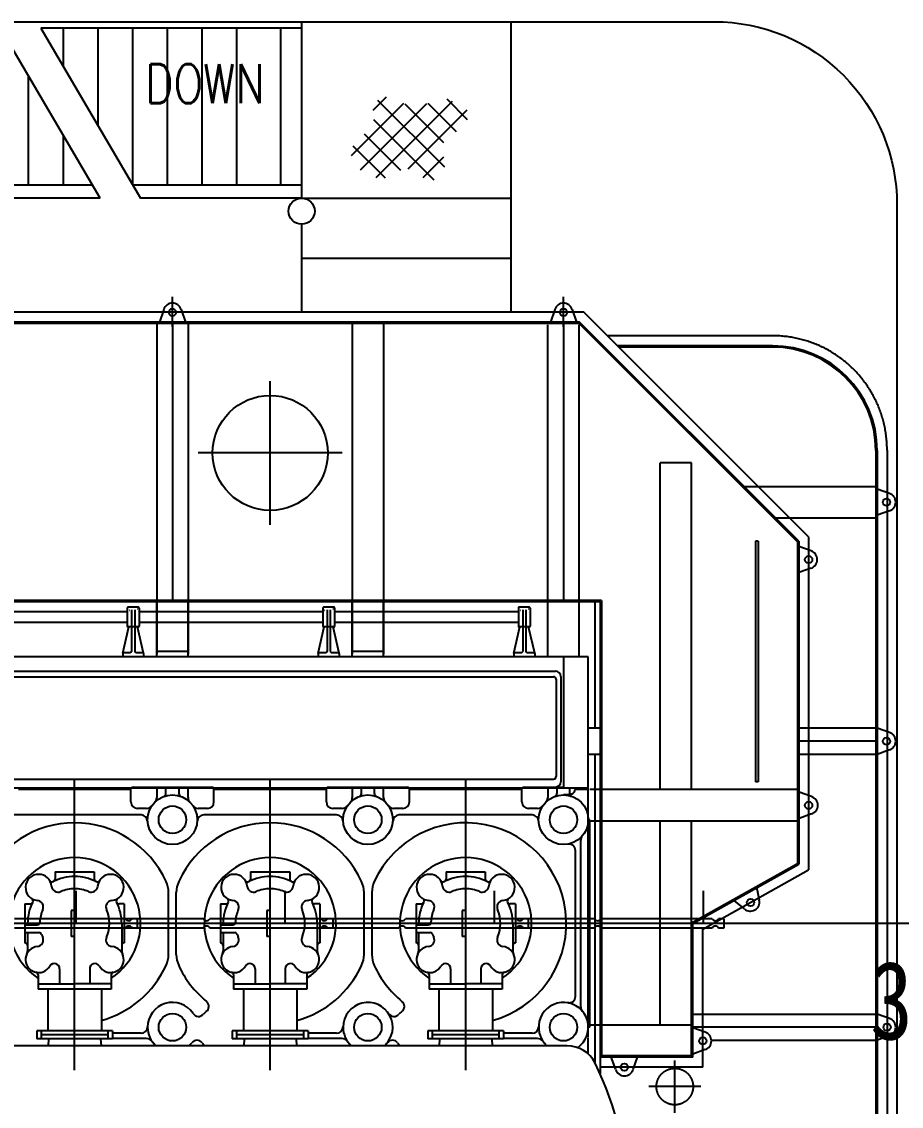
# Model space of a CAD drawing. Header units: millimetres. Extents: x -1838618 to -1600818, y -1770412 to -1553248.
# Drawn here: x -1806854 to -1803489, y -1686245 to -1682096 of the extents above; entities that cross this region are included whole.
import ezdxf

# ---------------------------------------------------------------- set-up
doc = ezdxf.new("R2010")
doc.units = ezdxf.units.MM
doc.header["$LTSCALE"] = 100
for name, pattern in [('ACAD_ISO04W100', [30, 24, -3, 0, -3]), ('CENTER', [2, 1.25, -0.25, 0.25, -0.25]), ('DASHED', [0.75, 0.5, -0.25])]:
    doc.linetypes.add(name, pattern=pattern)
for name, color, linetype in [('401texte', 4, 'Continuous'), ('412equipment', 6, 'Continuous'), ('TV', 7, 'Continuous')]:
    doc.layers.add(name, color=color, linetype=linetype)
doc.styles.add('ROMANC', font='romans.shx', dxfattribs={"width": 0.85, "height": 150})
doc.styles.add('ROMANT', font='', dxfattribs={"width": 0.8})
doc.styles.get('ROMANT').set_extended_font_data('SimSun')

# ---------------------------------------------------------------- blocks, each defined once
blk = doc.blocks.new('67')
at = {"color": 4}
for p, q in [((19400, 0), (19400, 125)), ((20200, 0), (20200, 125)), ((21000, 0), (21000, 125)), ((21800, 0), (21800, 125))]:
    blk.add_line(p, q, dxfattribs=at)
at = {"color": 4, "ltscale": 100}
blk.add_line((26786.6, 0), (-4089.1, 0), dxfattribs=at)
at = {"color": 4, "style": 'ROMANT', "width": 0.8}
blk.add_text('30', height=300, dxfattribs=at).set_placement((22437.5, -444))
blk = doc.blocks.new('ME-2')
at = {"color": 7, "linetype": 'CENTER', "ltscale": 25.4}
for p, q in [((-22088.9, 97810.2), (-22088.9, 97925.1)), ((-20592.9, 97810.2), (-20592.9, 97925.1))]:
    blk.add_line(p, q, dxfattribs=at)
at = {"color": 7, "linetype": 'Continuous', "ltscale": 25.4}
for p, q in [((-22122.1, 97877.6), (-22138.9, 97828.2)), ((-22055.8, 97877.6), (-22038.9, 97828.2)), ((-20626.1, 97877.6), (-20642.9, 97828.2)), ((-20559.8, 97877.6), (-20542.9, 97828.2)), ((-22261.4, 96734.7), (-22261.4, 96665.7)), ((-22219.4, 96737.7), (-22258.4, 96737.7)), ((-22244.9, 96728.7), (-22244.9, 96569.2)), ((-22232.9, 96728.6), (-22232.9, 96569.2)), ((-22216.4, 96734.7), (-22216.4, 96665.7)), ((-21513.4, 96734.7), (-21513.4, 96665.7)), ((-21471.4, 96737.7), (-21510.4, 96737.7)), ((-21496.9, 96728.7), (-21496.9, 96569.2)), ((-21484.9, 96728.6), (-21484.9, 96569.2)), ((-21468.4, 96734.7), (-21468.4, 96665.7)), ((-20765.4, 96734.7), (-20765.4, 96665.7)), ((-20723.4, 96737.7), (-20762.4, 96737.7)), ((-20748.9, 96728.7), (-20748.9, 96569.2)), ((-20736.9, 96728.6), (-20736.9, 96569.2)), ((-20720.4, 96734.7), (-20720.4, 96665.7)), ((-22278.9, 96561.9), (-22255.9, 96662.7)), ((-22255.9, 96662.7), (-22258.4, 96662.7)), ((-22222, 96662.7), (-22255.9, 96662.7)), ((-22199, 96561.9), (-22222, 96662.7)), ((-22219.4, 96662.7), (-22222, 96662.7)), ((-21530.9, 96561.9), (-21507.9, 96662.7)), ((-21507.9, 96662.7), (-21510.4, 96662.7)), ((-21474, 96662.7), (-21507.9, 96662.7)), ((-21451, 96561.9), (-21474, 96662.7)), ((-21471.4, 96662.7), (-21474, 96662.7)), ((-20782.9, 96561.9), (-20759.9, 96662.7)), ((-20759.9, 96662.7), (-20762.4, 96662.7)), ((-20726, 96662.7), (-20759.9, 96662.7)), ((-20703, 96561.9), (-20726, 96662.7)), ((-20723.4, 96662.7), (-20726, 96662.7)), ((-22278.9, 96561.2), (-22278.9, 96548.2)), ((-22249.9, 96564.2), (-22275.9, 96564.2)), ((-22201.9, 96564.2), (-22227.9, 96564.2)), ((-22198.9, 96561.2), (-22198.9, 96548.2)), ((-21530.9, 96561.2), (-21530.9, 96548.2)), ((-21501.9, 96564.2), (-21527.9, 96564.2)), ((-21453.9, 96564.2), (-21479.9, 96564.2)), ((-21450.9, 96561.2), (-21450.9, 96548.2)), ((-20782.9, 96561.2), (-20782.9, 96548.2)), ((-20753.9, 96564.2), (-20779.9, 96564.2)), ((-20705.9, 96564.2), (-20731.9, 96564.2)), ((-20702.9, 96561.2), (-20702.9, 96548.2)), ((-22198.9, 96548.2), (-22278.9, 96548.2)), ((-21450.9, 96548.2), (-21530.9, 96548.2)), ((-20702.9, 96548.2), (-20782.9, 96548.2)), ((-22537.9, 95725.2), (-22387.9, 95725.2)), ((-22537.9, 95725.2), (-22537.9, 95698.2)), ((-22387.9, 95725.2), (-22387.9, 95698.2)), ((-21789.9, 95725.2), (-21639.9, 95725.2)), ((-21789.9, 95725.2), (-21789.9, 95698.2)), ((-21639.9, 95725.2), (-21639.9, 95698.2)), ((-21041.9, 95725.2), (-20891.9, 95725.2)), ((-21041.9, 95725.2), (-21041.9, 95698.2)), ((-20891.9, 95725.2), (-20891.9, 95698.2)), ((-22652.9, 95603.2), (-22652.9, 95453.7)), ((-22652.9, 95603.2), (-22632.9, 95603.2)), ((-22475.9, 95578.2), (-22475.9, 95478.2)), ((-22462.9, 95578.2), (-22475.9, 95578.2)), ((-22272.9, 95603.2), (-22293, 95603.2)), ((-22272.9, 95603.2), (-22272.9, 95453.7)), ((-21904.9, 95603.2), (-21904.9, 95453.7)), ((-21904.9, 95603.2), (-21884.9, 95603.2)), ((-21727.9, 95578.2), (-21727.9, 95478.2)), ((-21714.9, 95578.2), (-21727.9, 95578.2)), ((-21524.9, 95603.2), (-21545, 95603.2)), ((-21524.9, 95603.2), (-21524.9, 95453.7)), ((-21156.9, 95603.2), (-21156.9, 95453.7)), ((-21156.9, 95603.2), (-21136.9, 95603.2)), ((-20979.9, 95578.2), (-20979.9, 95478.2)), ((-20966.9, 95578.2), (-20979.9, 95578.2)), ((-20776.9, 95603.2), (-20797, 95603.2)), ((-20776.9, 95603.2), (-20776.9, 95453.7)), ((-22268.4, 95545.7), (-22693.4, 95545.7)), ((-22652.9, 95523.2), (-22605.9, 95523.2)), ((-22642.9, 95528.2), (-22642.9, 95523.2)), ((-21970.4, 95545.7), (-22462.9, 95545.7)), ((-22282.9, 95528.2), (-22282.9, 95423.8)), ((-22223.4, 95545.7), (-22243.4, 95545.7)), ((-22223.4, 95545.7), (-22223.4, 95510.7)), ((-21520.4, 95545.7), (-21945.4, 95545.7)), ((-21904.9, 95523.2), (-21857.9, 95523.2)), ((-21894.9, 95528.2), (-21894.9, 95523.2)), ((-21222.4, 95545.7), (-21714.9, 95545.7)), ((-21534.9, 95528.2), (-21534.9, 95423.8)), ((-21475.4, 95545.7), (-21495.4, 95545.7)), ((-21475.4, 95545.7), (-21475.4, 95510.7)), ((-20772.4, 95545.7), (-21197.4, 95545.7)), ((-21156.9, 95523.2), (-21109.9, 95523.2)), ((-21146.9, 95528.2), (-21146.9, 95523.2)), ((-20474.4, 95545.7), (-20966.9, 95545.7)), ((-20786.9, 95528.2), (-20786.9, 95423.8)), ((-20727.4, 95545.7), (-20747.4, 95545.7)), ((-20727.4, 95545.7), (-20727.4, 95510.7)), ((-20024.4, 95545.7), (-20449.4, 95545.7)), ((-19979.4, 95545.7), (-19999.4, 95545.7)), ((-19979.4, 95545.7), (-19979.4, 95510.7)), ((-22268.4, 95510.7), (-22693.4, 95510.7)), ((-22652.9, 95493.2), (-22598.7, 95493.2)), ((-22642.9, 95493.2), (-22642.9, 95423.8)), ((-21970.4, 95510.7), (-22462.9, 95510.7)), ((-22223.4, 95510.7), (-22243.4, 95510.7)), ((-21520.4, 95510.7), (-21945.4, 95510.7)), ((-21904.9, 95493.2), (-21850.7, 95493.2)), ((-21894.9, 95493.2), (-21894.9, 95423.8)), ((-21222.4, 95510.7), (-21714.9, 95510.7)), ((-21475.4, 95510.7), (-21495.4, 95510.7)), ((-20772.4, 95510.7), (-21197.4, 95510.7)), ((-21156.9, 95493.2), (-21102.7, 95493.2)), ((-21146.9, 95493.2), (-21146.9, 95423.8)), ((-20474.4, 95510.7), (-20966.9, 95510.7)), ((-20727.4, 95510.7), (-20747.4, 95510.7)), ((-20024.4, 95510.7), (-20449.4, 95510.7)), ((-19979.4, 95510.7), (-19999.4, 95510.7)), ((-22462.9, 95478.2), (-22475.9, 95478.2)), ((-21714.9, 95478.2), (-21727.9, 95478.2)), ((-20966.9, 95478.2), (-20979.9, 95478.2)), ((-22602.9, 95331.6), (-22602.9, 95297.2)), ((-22520.4, 95354.9), (-22520.4, 95297.2)), ((-22405.4, 95354.9), (-22405.4, 95297.2)), ((-22322.9, 95331.6), (-22322.9, 95297.2)), ((-21854.9, 95331.6), (-21854.9, 95297.2)), ((-21772.4, 95354.9), (-21772.4, 95297.2)), ((-21657.4, 95354.9), (-21657.4, 95297.2)), ((-21574.9, 95331.6), (-21574.9, 95297.2)), ((-21106.9, 95331.6), (-21106.9, 95297.2)), ((-21024.4, 95354.9), (-21024.4, 95297.2)), ((-20909.4, 95354.9), (-20909.4, 95297.2)), ((-20826.9, 95331.6), (-20826.9, 95297.2)), ((-22602.9, 95297.2), (-22462.9, 95297.2)), ((-22322.9, 95297.2), (-22462.9, 95297.2)), ((-21854.9, 95297.2), (-21714.9, 95297.2)), ((-21574.9, 95297.2), (-21714.9, 95297.2)), ((-21106.9, 95297.2), (-20966.9, 95297.2)), ((-20826.9, 95297.2), (-20966.9, 95297.2))]:
    blk.add_line(p, q, dxfattribs=at)
for centre in [(-22088.9, 97866.2), (-20592.9, 97866.2)]:
    blk.add_circle(centre, 14, dxfattribs=at)
for centre, radius, start, end in [((-22088.9, 97866.2), 35, 18.8954, 161.1053), ((-20592.9, 97866.2), 35, 18.8954, 161.1053), ((-22258.4, 96734.7), 3, 90, 180), ((-22219.4, 96734.7), 3, 360, 90), ((-21510.4, 96734.7), 3, 90, 180), ((-21471.4, 96734.7), 3, 360, 90), ((-20762.4, 96734.7), 3, 90, 180), ((-20723.4, 96734.7), 3, 360, 90), ((-22258.4, 96665.7), 3, 180, 270), ((-22219.4, 96665.7), 3, 270, 360), ((-21510.4, 96665.7), 3, 180, 270), ((-21471.4, 96665.7), 3, 270, 360), ((-20762.4, 96665.7), 3, 180, 270), ((-20723.4, 96665.7), 3, 270, 360), ((-22275.9, 96561.2), 3, 90, 180), ((-22249.9, 96569.2), 5, 270, 360), ((-22227.9, 96569.2), 5, 180, 270), ((-22201.9, 96561.2), 3, 360, 90), ((-21527.9, 96561.2), 3, 90, 180), ((-21501.9, 96569.2), 5, 270, 360), ((-21479.9, 96569.2), 5, 180, 270), ((-21453.9, 96561.2), 3, 360, 90), ((-20779.9, 96561.2), 3, 90, 180), ((-20753.9, 96569.2), 5, 270, 360), ((-20731.9, 96569.2), 5, 180, 270), ((-20705.9, 96561.2), 3, 360, 90), ((-22600.8, 95666.1), 50, 90, 264.7053), ((-22600.8, 95666.1), 50, 5.2949, 90), ((-22549.6, 95697.3), 10, 211.3426, 297.1295), ((-22462.9, 95528.2), 180, 90, 117.1299), ((-22547.9, 95698.2), 10, 296.575, 360), ((-22462.9, 95528.2), 180, 62.8701, 90), ((-22377.9, 95698.2), 10, 180, 243.425), ((-22376.3, 95697.3), 10, 242.8704, 328.6574), ((-22325.1, 95666.1), 50, 90, 174.7051), ((-22325.1, 95666.1), 50, 275.2947, 90), ((-21852.8, 95666.1), 50, 90, 264.7053), ((-21852.8, 95666.1), 50, 5.2949, 90), ((-21801.6, 95697.3), 10, 211.3426, 297.1295), ((-21714.9, 95528.2), 180, 90, 117.1299), ((-21799.9, 95698.2), 10, 296.575, 360), ((-21714.9, 95528.2), 180, 62.8701, 90), ((-21629.9, 95698.2), 10, 180, 243.425), ((-21628.3, 95697.3), 10, 242.8704, 328.6574), ((-21577.1, 95666.1), 50, 90, 174.7051), ((-21577.1, 95666.1), 50, 275.2947, 90), ((-21104.8, 95666.1), 50, 90, 264.7053), ((-21104.8, 95666.1), 50, 5.2949, 90), ((-21053.6, 95697.3), 10, 211.3426, 297.1295), ((-20966.9, 95528.2), 180, 90, 117.1299), ((-21051.9, 95698.2), 10, 296.575, 360), ((-20966.9, 95528.2), 180, 62.8701, 90), ((-20881.9, 95698.2), 10, 180, 243.425), ((-20880.3, 95697.3), 10, 242.8704, 328.6574), ((-20829.1, 95666.1), 50, 90, 174.7051), ((-20829.1, 95666.1), 50, 275.2947, 90), ((-22526.1, 95673), 25, 185.2948, 293.5806), ((-22462.9, 95528.2), 133, 90, 113.5805), ((-22462.9, 95528.2), 133, 66.4195, 90), ((-22399.7, 95673), 25, 246.4194, 354.7052), ((-21778.1, 95673), 25, 185.2948, 293.5806), ((-21714.9, 95528.2), 133, 90, 113.5805), ((-21714.9, 95528.2), 133, 66.4195, 90), ((-21651.7, 95673), 25, 246.4194, 354.7052), ((-21030.1, 95673), 25, 185.2948, 293.5806), ((-20966.9, 95528.2), 133, 90, 113.5805), ((-20966.9, 95528.2), 133, 66.4195, 90), ((-20903.7, 95673), 25, 246.4194, 354.7052), ((-22462.9, 95528.2), 180, 152.8702, 180), ((-22632.9, 95613.2), 10, 269.9998, 333.4249), ((-22632, 95614.9), 10, 332.87, 58.6575), ((-22607.7, 95591.4), 25, 336.4196, 84.7052), ((-22318.1, 95591.4), 25, 95.2948, 203.5804), ((-22293.8, 95614.9), 10, 121.3425, 207.13), ((-22462.9, 95528.2), 180, 0, 27.1298), ((-22293, 95613.2), 10, 206.575, 270.0002), ((-21714.9, 95528.2), 180, 152.8702, 180), ((-21884.9, 95613.2), 10, 269.9998, 333.4249), ((-21884, 95614.9), 10, 332.87, 58.6575), ((-21859.7, 95591.4), 25, 336.4196, 84.7052), ((-21570.1, 95591.4), 25, 95.2948, 203.5804), ((-21545.8, 95614.9), 10, 121.3425, 207.13), ((-21714.9, 95528.2), 180, 0, 27.1298), ((-21545, 95613.2), 10, 206.575, 270.0002), ((-20966.9, 95528.2), 180, 152.8702, 180), ((-21136.9, 95613.2), 10, 269.9998, 333.4249), ((-21136, 95614.9), 10, 332.87, 58.6575), ((-21111.7, 95591.4), 25, 336.4196, 84.7052), ((-20822.1, 95591.4), 25, 95.2948, 203.5804), ((-20797.8, 95614.9), 10, 121.3425, 207.13), ((-20966.9, 95528.2), 180, 0, 27.1298), ((-20797, 95613.2), 10, 206.575, 270.0002), ((-22462.9, 95528.2), 133, 156.4195, 177.9962), ((-22462.9, 95528.2), 133, 336.4195, 23.5805), ((-21714.9, 95528.2), 133, 156.4195, 177.9962), ((-21714.9, 95528.2), 133, 336.4195, 23.5805), ((-20966.9, 95528.2), 133, 156.4195, 177.9962), ((-20966.9, 95528.2), 133, 336.4195, 23.5805), ((-22605.9, 95533.2), 10, 270, 357.9962), ((-22255.9, 95553.1), 14.5, 210.3659, 329.6341), ((-21957.9, 95553.1), 14.5, 210.3659, 329.634), ((-21857.9, 95533.2), 10, 270, 357.9962), ((-21507.9, 95553.1), 14.5, 210.3659, 329.6341), ((-21209.9, 95553.1), 14.5, 210.3659, 329.634), ((-21109.9, 95533.2), 10, 270, 357.9962), ((-20759.9, 95553.1), 14.5, 210.3659, 329.6341), ((-20461.9, 95553.1), 14.5, 210.3659, 329.634), ((-20011.9, 95553.1), 14.5, 210.3659, 329.6341), ((-22598.7, 95483.2), 10, 18.3418, 90.0001), ((-22462.9, 95528.2), 133, 198.3418, 203.5805), ((-22255.9, 95503.4), 14.5, 30.3802, 149.6198), ((-21957.9, 95503.4), 14.5, 30.3802, 149.6198), ((-21850.7, 95483.2), 10, 18.3418, 90.0001), ((-21714.9, 95528.2), 133, 198.3418, 203.5805), ((-21507.9, 95503.4), 14.5, 30.3802, 149.6198), ((-21209.9, 95503.4), 14.5, 30.3802, 149.6198), ((-21102.7, 95483.2), 10, 18.3418, 90.0001), ((-20966.9, 95528.2), 133, 198.3418, 203.5805), ((-20759.9, 95503.4), 14.5, 30.3802, 149.6198), ((-20461.9, 95503.4), 14.5, 30.3802, 149.6198), ((-20011.9, 95503.4), 14.5, 30.3802, 149.6198), ((-22652.9, 95443.7), 10, 0, 90), ((-22600.8, 95390.3), 50, 95.2947, 329.6307), ((-22607.7, 95465), 25, 275.2947, 23.5805), ((-22325.1, 95390.3), 50, 210.3692, 84.7053), ((-22318.1, 95465), 25, 156.4195, 264.7053), ((-22272.9, 95443.7), 10, 90, 180), ((-21904.9, 95443.7), 10, 0, 90), ((-21852.8, 95390.3), 50, 95.2947, 329.6307), ((-21859.7, 95465), 25, 275.2947, 23.5805), ((-21577.1, 95390.3), 50, 210.3692, 84.7053), ((-21570.1, 95465), 25, 156.4195, 264.7053), ((-21524.9, 95443.7), 10, 90, 180), ((-21156.9, 95443.7), 10, 0, 90), ((-21104.8, 95390.3), 50, 95.2947, 329.6307), ((-21111.7, 95465), 25, 275.2947, 23.5805), ((-20829.1, 95390.3), 50, 210.3692, 84.7053), ((-20822.1, 95465), 25, 156.4195, 264.7053), ((-20776.9, 95443.7), 10, 90, 180), ((-22667.9, 95423.8), 25, 333.49, 0), ((-22257.9, 95423.8), 25, 180, 206.5099), ((-21919.9, 95423.8), 25, 333.49, 0), ((-21509.9, 95423.8), 25, 180, 206.5099), ((-21171.9, 95423.8), 25, 333.49, 0), ((-20761.9, 95423.8), 25, 180, 206.5099), ((-22540.4, 95354.9), 20, 0, 149.6161), ((-22385.4, 95354.9), 20, 30.3839, 180), ((-21792.4, 95354.9), 20, 0, 149.6161), ((-21637.4, 95354.9), 20, 30.3839, 180), ((-21044.4, 95354.9), 20, 0, 149.6161), ((-20889.4, 95354.9), 20, 30.3839, 180), ((-22612.9, 95331.6), 10, 0, 78.3516), ((-22312.9, 95331.6), 10, 101.6483, 180), ((-21864.9, 95331.6), 10, 0, 78.3516), ((-21564.9, 95331.6), 10, 101.6483, 180), ((-21116.9, 95331.6), 10, 0, 78.3516), ((-20816.9, 95331.6), 10, 101.6483, 180)]:
    blk.add_arc(centre, radius, start, end, dxfattribs=at)
at = {"color": 7, "linetype": 'Continuous'}
for centre, major_axis, start_param, end_param in [((-22254.9, 96728.7), (-0.81, -1.83), 0.414259, 1.199656), ((-22222.9, 96728.6), (-1.88, 0.68), 4.275257, 5.060653), ((-21506.9, 96728.7), (-0.81, -1.83), 0.414259, 1.199656), ((-21474.9, 96728.6), (-1.88, 0.68), 4.275257, 5.060653), ((-20758.9, 96728.7), (-0.81, -1.83), 0.414259, 1.199656), ((-20726.9, 96728.6), (-1.88, 0.68), 4.275257, 5.060653)]:
    blk.add_ellipse(centre, major_axis=major_axis, ratio=0.999998, start_param=start_param, end_param=end_param, dxfattribs=at)
at = {"layer": 'TV', "color": 7, "linetype": 'CENTER', "ltscale": 25.4}
for p, q in [((-20514.9, 97866.7), (-27356.9, 97866.7)), ((-19654.9, 97006.8), (-20514.9, 97866.7)), ((-19792.9, 97776.7), (-20424.9, 97776.7)), ((-21714.9, 97053.2), (-21714.9, 97603.2)), ((-21439.9, 97328.2), (-21989.9, 97328.2)), ((-19354.9, 97338.7), (-19354.9, 93828.2)), ((-19654.9, 97006.8), (-19654.9, 95732.8)), ((-22462.9, 94967.1), (-22462.9, 96080.7)), ((-21714.9, 94967.1), (-21714.9, 96080.7)), ((-20966.9, 94967.1), (-20966.9, 96080.7)), ((-20059.9, 95506), (-19654.9, 95732.8)), ((-20140.4, 95528.2), (-25162.7, 95528.2)), ((-20059.9, 94978.2), (-20059.9, 95506)), ((-20166.9, 94804.2), (-20166.9, 95004.2)), ((-20059.9, 94978.2), (-20452.9, 94978.2)), ((-20066.9, 94904.2), (-20266.9, 94904.2))]:
    blk.add_line(p, q, dxfattribs=at)
at = {"layer": 'TV', "color": 7, "linetype": 'Continuous', "ltscale": 25.4}
for p, q in [((-20530.9, 97828.2), (-27356.9, 97828.2)), ((-20532.9, 97823.2), (-27356.9, 97823.2)), ((-22088.9, 97828.2), (-22088.9, 96758.2)), ((-20592.9, 97828.2), (-20592.9, 96758.2)), ((-19697.9, 96988.2), (-20532.9, 97823.2)), ((-19692.9, 96990.3), (-20530.9, 97828.2)), ((-19792.9, 97738.2), (-20386.4, 97738.2)), ((-19792.9, 97733.2), (-20381.4, 97733.2)), ((-19397.9, 97338.2), (-19397.9, 93828.2)), ((-19392.9, 97338.2), (-19392.9, 93828.2)), ((-19345.6, 97173.4), (-19392.9, 97190.2)), ((-19392.9, 97090.2), (-19392.9, 97190.2)), ((-19345.6, 97107.1), (-19392.9, 97090.2)), ((-19697.9, 96988.2), (-19697.9, 95758)), ((-19692.9, 96990.3), (-19692.9, 95755)), ((-19645.6, 96953.4), (-19692.9, 96970.3)), ((-19645.6, 96887.2), (-19692.9, 96870.3)), ((-22148.9, 96720.2), (-22148.9, 96768.2)), ((-22028.9, 96720.2), (-22028.9, 96768.2)), ((-21400.9, 96720.2), (-21400.9, 96768.2)), ((-21280.9, 96720.2), (-21280.9, 96768.2)), ((-20452.9, 96758.2), (-25253.9, 96758.2)), ((-20447.9, 96763.2), (-25248.9, 96763.2)), ((-20472.9, 96758.2), (-20472.9, 96275.2)), ((-20452.9, 96758.2), (-20452.9, 95016.2)), ((-20447.9, 96763.2), (-20447.9, 95021.2)), ((-22261.5, 96720.2), (-22964.5, 96720.2)), ((-21513.5, 96720.2), (-22216.5, 96720.2)), ((-20765.5, 96720.2), (-21468.5, 96720.2)), ((-22261.7, 96680.2), (-22964.5, 96680.2)), ((-21513.7, 96680.2), (-22216.5, 96680.2)), ((-22148.9, 96548.2), (-22148.9, 96680.2)), ((-22028.9, 96548.2), (-22028.9, 96680.2)), ((-20765.7, 96680.2), (-21468.5, 96680.2)), ((-21400.9, 96548.2), (-21400.9, 96680.2)), ((-21280.9, 96548.2), (-21280.9, 96680.2)), ((-22028.9, 96568.2), (-22148.9, 96568.2)), ((-21280.9, 96568.2), (-21400.9, 96568.2)), ((-20497.9, 96548.2), (-25273.9, 96548.2)), ((-20592.9, 96548.2), (-20592.9, 96050.2)), ((-20497.9, 95091.3), (-20497.9, 96548.2)), ((-24986.2, 96493.2), (-20622.9, 96493.2)), ((-24974.9, 96472.2), (-20630.9, 96472.2)), ((-20620.9, 96462.2), (-20620.9, 96090.2)), ((-20602.9, 96473.2), (-20602.9, 96070.2)), ((-20452.9, 96275.2), (-20497.9, 96275.2)), ((-19345.6, 96258.4), (-19392.9, 96275.2)), ((-19392.9, 96225.2), (-19692.9, 96225.2)), ((-19345.6, 96192.1), (-19392.9, 96175.2)), ((-20452.9, 96175.2), (-20497.9, 96175.2)), ((-20472.9, 96175.2), (-20472.9, 95081.2)), ((-24974.9, 96080.2), (-20630.9, 96080.2)), ((-20497.9, 96045.2), (-25273.9, 96045.2)), ((-22247.9, 96040.2), (-22677.9, 96040.2)), ((-22582.9, 96040.2), (-22582.9, 96045.2)), ((-22342.9, 96040.2), (-22342.9, 96045.2)), ((-22247.9, 95993.2), (-22247.9, 96045.2)), ((-22239.3, 96050.2), (-21938.6, 96050.2)), ((-22148.9, 96045.2), (-22148.9, 96009.9)), ((-22113.9, 96025.6), (-22113.9, 96045.2)), ((-22063.9, 96045.2), (-22063.9, 96025.6)), ((-22028.9, 96009.9), (-22028.9, 96045.2)), ((-21929.9, 95993.2), (-21929.9, 96045.2)), ((-21499.9, 96040.2), (-21929.9, 96040.2)), ((-21834.9, 96040.2), (-21834.9, 96045.2)), ((-21594.9, 96040.2), (-21594.9, 96045.2)), ((-21499.9, 95993.2), (-21499.9, 96045.2)), ((-21491.3, 96050.2), (-21190.6, 96050.2)), ((-21400.9, 96045.2), (-21400.9, 96009.9)), ((-21365.9, 96025.6), (-21365.9, 96045.2)), ((-21315.9, 96025.6), (-21315.9, 96045.2)), ((-21280.9, 96009.9), (-21280.9, 96045.2)), ((-21181.9, 95993.2), (-21181.9, 96045.2)), ((-20751.9, 96040.2), (-21181.9, 96040.2)), ((-21086.9, 96040.2), (-21086.9, 96045.2)), ((-20846.9, 96040.2), (-20846.9, 96045.2)), ((-20751.9, 95993.2), (-20751.9, 96045.2)), ((-20743.3, 96050.2), (-20592.9, 96050.2)), ((-20652.9, 96045.2), (-20652.9, 96009.9)), ((-20617.9, 96045.2), (-20617.9, 96025.6)), ((-20572.4, 96020.2), (-20592.9, 96020.2)), ((-20567.9, 96025.6), (-20567.9, 96045.2)), ((-20497.9, 96040.2), (-20547.9, 96040.2)), ((-20532.9, 96040.2), (-20532.9, 96045.2)), ((-19643.6, 96013.4), (-19691, 96030.2)), ((-22208.7, 95943.2), (-22717.1, 95943.2)), ((-22187.8, 95968.2), (-22222.9, 95968.2)), ((-21954.9, 95968.2), (-21990.1, 95968.2)), ((-21460.7, 95943.2), (-21969.1, 95943.2)), ((-21439.8, 95968.2), (-21474.9, 95968.2)), ((-21206.9, 95968.2), (-21242.1, 95968.2)), ((-20712.7, 95943.2), (-21221.1, 95943.2)), ((-20691.8, 95968.2), (-20726.9, 95968.2)), ((-19643.6, 95947.1), (-19691, 95930.2)), ((-20491.9, 95925.2), (-20497.9, 95925.2)), ((-20491.9, 95131.2), (-20491.9, 95925.2)), ((-20526.9, 95209.5), (-20526.9, 95847)), ((-20546.9, 95249.4), (-20546.9, 95807.1)), ((-20102.9, 95531.2), (-19697.9, 95758)), ((-20097.9, 95528.2), (-19692.9, 95755)), ((-22103.9, 95409.3), (-22103.9, 95647.2)), ((-22073.9, 95409.3), (-22073.9, 95647.2)), ((-21355.9, 95409.3), (-21355.9, 95647.2)), ((-21325.9, 95647.2), (-21325.9, 95409.3)), ((-19843.5, 95617), (-19852.6, 95666.4)), ((-19900.9, 95583.8), (-19939.2, 95616.4)), ((-20102.9, 95021.2), (-20102.9, 95531.2)), ((-20097.9, 95016.2), (-20097.9, 95528.2)), ((-22602.9, 95297.2), (-22602.9, 95277.2)), ((-22322.9, 95277.2), (-22602.9, 95277.2)), ((-22565.4, 95277.2), (-22565.4, 95117.2)), ((-22360.4, 95277.2), (-22360.4, 95117.2)), ((-22322.9, 95297.2), (-22322.9, 95277.2)), ((-21854.9, 95297.2), (-21854.9, 95277.2)), ((-21574.9, 95277.2), (-21854.9, 95277.2)), ((-21817.4, 95277.2), (-21817.4, 95117.2)), ((-21612.4, 95277.2), (-21612.4, 95117.2)), ((-21574.9, 95297.2), (-21574.9, 95277.2)), ((-21106.9, 95297.2), (-21106.9, 95277.2)), ((-20826.9, 95277.2), (-21106.9, 95277.2)), ((-21069.4, 95277.2), (-21069.4, 95117.2)), ((-20864.4, 95277.2), (-20864.4, 95117.2)), ((-20826.9, 95297.2), (-20826.9, 95277.2)), ((-19345.6, 95164.3), (-19392.9, 95181.2)), ((-19392.9, 95081.2), (-19392.9, 95181.2)), ((-22607.9, 95117.2), (-22607.9, 95087.2)), ((-22317.9, 95117.2), (-22607.9, 95117.2)), ((-22589.9, 95087.2), (-22589.9, 95117.2)), ((-22335.9, 95117.2), (-22335.9, 95087.2)), ((-22317.9, 95117.2), (-22317.9, 95087.2)), ((-22208.9, 95108.2), (-22317.9, 95108.2)), ((-21859.9, 95117.2), (-21859.9, 95087.2)), ((-21569.9, 95117.2), (-21859.9, 95117.2)), ((-21841.9, 95087.2), (-21841.9, 95117.2)), ((-21587.9, 95117.2), (-21587.9, 95087.2)), ((-21569.9, 95117.2), (-21569.9, 95087.2)), ((-21460.9, 95108.2), (-21569.9, 95108.2)), ((-21111.9, 95117.2), (-21111.9, 95087.2)), ((-20821.9, 95117.2), (-21111.9, 95117.2)), ((-21093.9, 95087.2), (-21093.9, 95117.2)), ((-20839.9, 95117.2), (-20839.9, 95087.2)), ((-20821.9, 95117.2), (-20821.9, 95087.2)), ((-20712.9, 95108.2), (-20821.9, 95108.2)), ((-20491.9, 95131.2), (-20497.9, 95131.2)), ((-19392.9, 95131.2), (-20097.9, 95131.2)), ((-20050.6, 95111.8), (-20097.9, 95128.7)), ((-22317.9, 95087.2), (-22607.9, 95087.2)), ((-22335.9, 95102.2), (-22589.9, 95102.2)), ((-22562.5, 95087.2), (-22564.2, 95060.2)), ((-22363.4, 95087.2), (-22361.7, 95060.2)), ((-22187.8, 95088.2), (-22317.9, 95088.2)), ((-21569.9, 95087.2), (-21859.9, 95087.2)), ((-21587.9, 95102.2), (-21841.9, 95102.2)), ((-21814.5, 95087.2), (-21816.2, 95060.2)), ((-21615.4, 95087.2), (-21613.7, 95060.2)), ((-21439.8, 95088.2), (-21569.9, 95088.2)), ((-20821.9, 95087.2), (-21111.9, 95087.2)), ((-20839.9, 95102.2), (-21093.9, 95102.2)), ((-21066.5, 95087.2), (-21068.2, 95060.2)), ((-20867.4, 95087.2), (-20865.7, 95060.2)), ((-20691.8, 95088.2), (-20821.9, 95088.2)), ((-20497.9, 95028.5), (-20497.9, 95090)), ((-20472.9, 95081.2), (-20472.9, 94995.6)), ((-19345.6, 95098.1), (-19392.9, 95081.2)), ((-20578.9, 95060.2), (-25151.9, 95060.2)), ((-20050.6, 95045.6), (-20097.9, 95028.7)), ((-20452.9, 95016.2), (-20452.9, 94953.4)), ((-20097.9, 95016.2), (-20452.9, 95016.2)), ((-20102.9, 95021.2), (-20447.9, 95021.2)), ((-20393.1, 94968.9), (-20409.9, 95016.2)), ((-20326.8, 94968.9), (-20310, 95016.2))]:
    blk.add_line(p, q, dxfattribs=at)
at = {"layer": 'TV', "color": 7, "linetype": 'DASHED', "ltscale": 25.4}
for p, q in [((-22148.9, 97828.2), (-22148.9, 96548.2)), ((-22028.9, 97828.2), (-22148.9, 97828.2)), ((-22028.9, 97828.2), (-22028.9, 96548.2)), ((-21280.9, 97828.2), (-21400.9, 97828.2)), ((-21400.9, 97828.2), (-21400.9, 96548.2)), ((-21280.9, 97828.2), (-21400.9, 97828.2)), ((-21280.9, 97828.2), (-21280.9, 96548.2)), ((-20532.9, 97828.2), (-20652.9, 97828.2)), ((-20652.9, 96548.2), (-20652.9, 97828.2)), ((-20532.9, 96548.2), (-20532.9, 97828.2)), ((-20102.9, 97290.2), (-20222.9, 97290.2)), ((-20222.9, 96040.2), (-20222.9, 97290.2)), ((-20102.9, 96040.2), (-20102.9, 97290.2)), ((-19902.8, 97200.2), (-19392.9, 97200.2)), ((-19782.8, 97080.2), (-19392.9, 97080.2)), ((-19847.9, 96990.2), (-19857.9, 96990.2)), ((-19857.9, 96990.2), (-19857.9, 96070.2)), ((-19847.9, 96990.2), (-19847.9, 96070.2)), ((-22148.9, 96680.2), (-22148.9, 96720.2)), ((-22028.9, 96680.2), (-22028.9, 96720.2)), ((-21400.9, 96680.2), (-21400.9, 96720.2)), ((-21280.9, 96680.2), (-21280.9, 96720.2)), ((-19392.9, 96275.2), (-19692.9, 96275.2)), ((-19392.9, 96175.2), (-19692.9, 96175.2)), ((-19847.9, 96070.2), (-19857.9, 96070.2)), ((-19692.9, 96040.2), (-20491.9, 96040.2)), ((-19692.9, 95920.2), (-20491.9, 95920.2)), ((-20222.9, 95138.7), (-20222.9, 95920.2)), ((-20102.9, 95138.7), (-20102.9, 95920.2)), ((-20097.9, 95181.2), (-19392.9, 95181.2)), ((-20097.9, 95138.7), (-20491.9, 95138.7)), ((-20027, 95081.2), (-19393, 95081.2))]:
    blk.add_line(p, q, dxfattribs=at)
at = {"layer": 'TV', "color": 7, "linetype": 'Continuous', "ltscale": 25.4}
for centre, radius in [((-21714.9, 97328.2), 220), ((-19356.9, 97140.2), 14), ((-19654.9, 96920.3), 14), ((-19356.9, 96225.2), 14), ((-22088.9, 95925.2), 95), ((-21340.9, 95925.2), 95), ((-20592.9, 95925.2), 95), ((-19654.9, 95980.2), 14), ((-22088.9, 95925.2), 52.5), ((-21340.9, 95925.2), 52.5), ((-20592.9, 95925.2), 52.5), ((-19876.9, 95608.5), 14), ((-22088.9, 95131.2), 52.5), ((-21340.9, 95131.2), 52.5), ((-20592.9, 95131.2), 52.5), ((-19354.9, 95131.2), 14), ((-20059.9, 95078.7), 14), ((-20359.9, 94978.2), 14)]:
    blk.add_circle(centre, radius, dxfattribs=at)
at = {"layer": 'TV', "color": 7, "linetype": 'DASHED', "ltscale": 25.4}
blk.add_circle((-20166.9, 94904.2), 70, dxfattribs=at)
at = {"layer": 'TV', "color": 7, "linetype": 'CENTER', "ltscale": 25.4}
blk.add_arc((-19792.9, 97338.7), 438, 360, 90, dxfattribs=at)
at = {"layer": 'TV', "color": 7, "linetype": 'Continuous', "ltscale": 25.4}
for centre, radius, start, end in [((-19792.9, 97338.2), 400, 360, 90), ((-19792.9, 97338.2), 395, 360, 90), ((-19356.9, 97140.2), 35, 288.8956, 71.1043), ((-19656.9, 96920.3), 35, 0, 71.1049), ((-19656.9, 96920.3), 35, 288.8952, 360), ((-20622.9, 96473.2), 20, 360, 89.9999), ((-20630.9, 96462.2), 10, 360, 89.9999), ((-19356.9, 96225.2), 35, 288.8956, 71.1043), ((-20630.9, 96090.2), 10, 270, 359.9999), ((-20622.9, 96070.2), 20, 270, 359.9999), ((-22239.3, 96040.2), 10, 90, 149.9995), ((-22125.9, 96025.6), 12, 290.2303, 0), ((-22051.9, 96025.6), 12, 180, 249.7697), ((-21938.6, 96040.2), 10, 30.0005, 90), ((-21491.3, 96040.2), 10, 90, 149.9995), ((-21377.9, 96025.6), 12, 290.2303, 0), ((-21303.9, 96025.6), 12, 180, 249.7697), ((-21190.6, 96040.2), 10, 30.0005, 90), ((-20743.3, 96040.2), 10, 90, 149.9995), ((-20629.9, 96025.6), 12, 290.2303, 360), ((-20572.4, 96045.2), 25, 270, 348.463), ((-20555.9, 96025.6), 12, 180, 203.5186), ((-22222.9, 95993.2), 25, 180, 270), ((-22187.8, 95993.2), 25, 270.0013, 325.4825), ((-22173.9, 96009.9), 25, 315.0994, 359.9999), ((-22003.9, 96009.9), 25, 180.0001, 224.9006), ((-21990.1, 95993.2), 25, 214.5185, 270.0008), ((-21954.9, 95993.2), 25, 270, 360), ((-21474.9, 95993.2), 25, 180, 270), ((-21439.8, 95993.2), 25, 270.0013, 325.4825), ((-21425.9, 96009.9), 25, 315.0994, 359.9999), ((-21255.9, 96009.9), 25, 180.0001, 224.9006), ((-21242.1, 95993.2), 25, 214.5185, 270.0008), ((-21206.9, 95993.2), 25, 270, 360), ((-20726.9, 95993.2), 25, 180, 270), ((-20691.8, 95993.2), 25, 270.0013, 325.4825), ((-20677.9, 96009.9), 25, 315.0994, 359.9999), ((-19654.9, 95980.2), 35, 288.8956, 71.1043), ((-22208.7, 95918.2), 25, 3.3442, 90.0001), ((-21969.1, 95918.2), 25, 89.9989, 176.6558), ((-21460.7, 95918.2), 25, 3.3442, 90.0001), ((-21221.1, 95918.2), 25, 90, 176.6559), ((-20712.7, 95918.2), 25, 3.3442, 90.0001), ((-22462.9, 95528.2), 385, 24.6645, 155.3363), ((-21714.9, 95528.2), 385, 24.6645, 155.3363), ((-20966.9, 95528.2), 385, 285.4404, 155.3362), ((-20501.9, 95847), 25, 139.3174, 179.9999), ((-20571.9, 95807.1), 25, 0.0001, 100.0787), ((-22462.9, 95528.2), 252, 303.6223, 236.0764), ((-21714.9, 95528.2), 252, 303.6161, 236.0701), ((-20966.9, 95528.2), 252, 303.6104, 236.0643), ((-22203.9, 95647.2), 100, 360, 24.6645), ((-21973.9, 95647.2), 100, 155.3363, 180), ((-21455.9, 95647.2), 100, 360, 24.6645), ((-21225.9, 95647.2), 100, 155.3362, 180), ((-19877.9, 95610.2), 35, 300, 11.1049), ((-19877.9, 95610.2), 35, 228.8952, 300), ((-22203.9, 95409.3), 100, 335.3355, 0), ((-21973.9, 95409.3), 100, 180, 204.6637), ((-21455.9, 95409.3), 100, 335.3355, 0), ((-21225.9, 95409.3), 100, 180, 204.6638), ((-22462.9, 95528.2), 385, 285.4401, 335.3355), ((-21714.9, 95528.2), 385, 204.6637, 230.728), ((-21714.9, 95528.2), 385, 285.4402, 335.3355), ((-20966.9, 95528.2), 385, 204.6638, 230.728), ((-20571.9, 95249.4), 25, 259.9213, 0.0001), ((-22088.9, 95131.2), 95, 33.588, 180), ((-21907.9, 95123.2), 85, 127.2166, 137.4498), ((-21974.5, 95210.8), 25, 307.2168, 50.7279), ((-21340.9, 95131.2), 95, 311.6351, 180), ((-21159.9, 95123.2), 85, 127.2166, 137.4498), ((-21226.5, 95210.8), 25, 307.2168, 50.7279), ((-20592.9, 95131.2), 95, 304.6064, 228.3649), ((-20501.9, 95209.5), 25, 180, 220.6825), ((-21989, 95197.6), 25, 213.5878, 317.4499), ((-21241, 95197.6), 25, 213.5878, 317.4499), ((-19356.9, 95131.2), 35, 0, 71.1048), ((-22208.9, 95133.2), 25, 270.002, 359.045), ((-22088.9, 95131.2), 95, 180, 228.3649), ((-21460.9, 95133.2), 25, 270.002, 359.045), ((-21340.9, 95131.2), 95, 180, 228.3649), ((-20712.9, 95133.2), 25, 270.002, 359.045), ((-20061.9, 95078.7), 35, 0, 71.1048), ((-19356.9, 95131.2), 35, 288.8952, 360), ((-22187.8, 95063.2), 25, 34.5175, 89.9987), ((-22178.9, 95051.9), 25, 19.5702, 41.4097), ((-22088.9, 95131.2), 95, 311.6351, 321.3507), ((-21998.9, 95051.9), 25, 138.5903, 160.4298), ((-21995.2, 95056.3), 25, 37.4881, 141.3498), ((-21907.9, 95123.2), 85, 217.4889, 227.8322), ((-21439.8, 95063.2), 25, 34.5175, 89.9987), ((-21430.9, 95051.9), 25, 19.5702, 41.4097), ((-21250.9, 95051.9), 25, 138.5903, 160.4298), ((-21247.2, 95056.3), 25, 37.4887, 141.3505), ((-21159.9, 95123.2), 85, 217.4899, 227.8322), ((-20691.8, 95063.2), 25, 34.5175, 89.9987), ((-20682.9, 95051.9), 25, 19.5702, 41.4097), ((-20061.9, 95078.7), 35, 288.8952, 360), ((-20578.9, 94941), 119.2, 26.3878, 89.9999), ((-21540, 94464.2), 1192, 333.6122, 26.3878), ((-20359.9, 94980.2), 35, 198.8952, 270), ((-20359.9, 94980.2), 35, 270, 341.1048)]:
    blk.add_arc(centre, radius, start, end, dxfattribs=at)
blk = doc.blocks.new('GT1')
at = {"color": 0}
for p, q in [((-200.5, 26.9), (-76.9, 150.5)), ((-121.2, -73.3), (110, 157.9)), ((179.7, -141.8), (-112.1, 150)), ((146.6, 70.8), (68, 149.5)), ((81.7, -133.5), (-172.6, 120.7)), ((-156.3, -18.7), (-17.6, 120)), ((-105.9, -147.8), (150.2, 108.2)), ((236.4, -108.7), (10.7, 116.9)), ((-6.8, -134.9), (-206.8, 65.2)), ((-1.1, -132.9), (146.6, 14.8)), ((86.4, -135.1), (194.8, -26.7)), ((159.4, -151.9), (237.6, -73.7)), ((-73, -158.4), (-123.3, -108.1))]:
    blk.add_line(p, q, dxfattribs=at)
blk = doc.blocks.new('UPPER PLATFORM')
at = {"color": 0, "lineweight": -3}
for p, q in [((-6337.73, 3450), (-6337.73, 2775)), ((-5537.73, 3450), (-5537.73, 2338.51)), ((-7108.17, 2775), (-7489.79, 3425)), ((-6337.73, 3425), (-7335.81, 3425)), ((-7335.81, 3425), (-6954.18, 2775)), ((-7249.12, 3277.35), (-7249.12, 3425)), ((-7116.33, 3051.17), (-7116.33, 3425)), ((-6983.54, 2825), (-6983.54, 3425)), ((-6850.75, 2825), (-6850.75, 3425)), ((-6717.96, 2825), (-6717.96, 3425)), ((-6585.17, 2825), (-6585.17, 3425)), ((-6417.73, 2825), (-6417.73, 3425)), ((-7381.91, 2825), (-7381.91, 3241.25)), ((-7249.12, 2825), (-7249.12, 3015.07)), ((-7137.52, 2825), (-8357.73, 2825)), ((-6337.73, 2825), (-6983.54, 2825)), ((-7108.17, 2775), (-8307.73, 2775)), ((-6337.73, 2775), (-6954.18, 2775)), ((-6337.73, 2775.03), (-5537.73, 2775.03)), ((-6337.73, 2675), (-6337.73, 2338.51)), ((-6337.73, 2545), (-5537.73, 2545))]:
    blk.add_line(p, q, dxfattribs=at)
at = {"lineweight": -3}
blk.add_lwpolyline([(-12740, 2750, -0.4142136), (-12040, 3450), (-4760, 3450, -0.4142136), (-4060, 2750), (-4060, -2750, -0.4142136), (-4760, -3450), (-12040, -3450, -0.4142136), (-12740, -2750)], format="xyb", close=True, dxfattribs=at)
at = {"color": 0, "lineweight": -3}
blk.add_circle((-6337.73, 2725), 50, dxfattribs=at)
at = {"layer": '401texte'}
blk.add_lwpolyline([(-6942.37, 3056.65, 0, 60, 0), (-6755.82, 3056.65, 0, 0, 0), (-6443.81, 3056.65, 0, 0, 0)], format="xyseb", dxfattribs=at)
at = {"color": 0, "extrusion": (0, 0, -1), "zscale": -1, "rotation": 180}
blk.add_blockref('GT1', (5941.68, 3002.55), dxfattribs=at)
at = {"layer": '412equipment', "lineweight": -3}
blk.add_blockref('ME-2', (15256.94, -95528.23), dxfattribs=at)
at = {"layer": '401texte', "style": 'ROMANC', "width": 0.8}
blk.add_text('DOWN', height=150, dxfattribs=at).set_placement((-6935.79, 3137.63))

msp = doc.modelspace()

# ---------------------------------------------------------------- block references
at = {"color": 9, "linetype": 'ACAD_ISO04W100'}
msp.add_blockref('UPPER PLATFORM', (-1799445.3, -1685545.7), dxfattribs=at)
at = {"color": 7}
msp.add_blockref('67', (-1826045.3, -1685545.7), dxfattribs=at)

doc.saveas('drawing.dxf')
